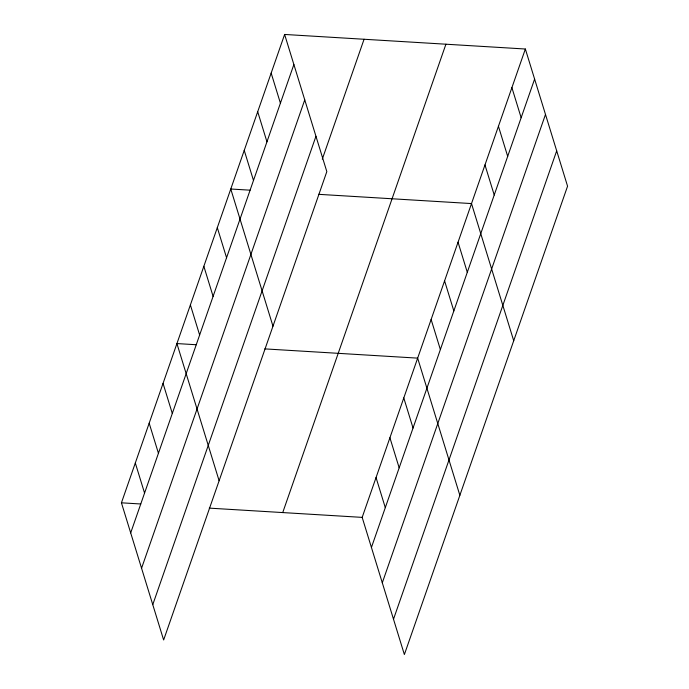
<?xml version="1.0" encoding="UTF-8"?>
<svg xmlns="http://www.w3.org/2000/svg" width="689" height="689" viewBox="0 0 689 689"><rect width="100%" height="100%" fill="white"/><g stroke="black" fill="none" stroke-linecap="round" stroke-linejoin="round"><path stroke-width="1.03" d="M284.626 34.45L326.827 171.621L163.637 639.986L121.436 502.815L284.626 34.45L525.362 49.014L567.564 186.185L404.374 654.55L362.173 517.379L525.362 49.014M130.695 532.89L293.876 64.533M141.564 568.236L304.753 99.871M152.769 604.649L315.95 136.284M322.297 159.142L364.068 39.256M282.731 512.573L445.921 44.208M371.431 547.454L534.612 79.089M382.3 582.799L545.49 114.434M393.505 619.204L556.686 150.848M250.098 190.181L230.772 189.01L272.973 326.181M318.611 194.324L471.509 203.574L513.71 340.745M196.244 344.741L176.918 343.57L219.119 480.741M264.757 348.884L417.655 358.134L459.856 495.305M121.436 502.815L140.763 503.986M209.275 508.129L362.173 517.379M511.901 87.649L521.151 117.733M498.44 126.294L507.69 156.369M484.97 164.929L494.228 195.013M458.047 242.209L467.297 272.293M444.586 280.854L453.836 310.928M431.125 319.489L440.374 349.573M403.788 397.941L413.038 428.024M389.914 437.756L399.172 467.831M271.165 73.094L280.414 103.169M376.048 477.563L385.297 507.647M257.703 111.73L266.953 141.813M244.233 150.374L253.492 180.449M217.311 227.654L226.56 257.729M203.849 266.29L213.099 296.373M190.388 304.934L199.638 335.009M163.052 383.385L172.302 413.46M149.177 423.192L158.436 453.276M135.311 462.999L144.561 493.083"/></g></svg>
